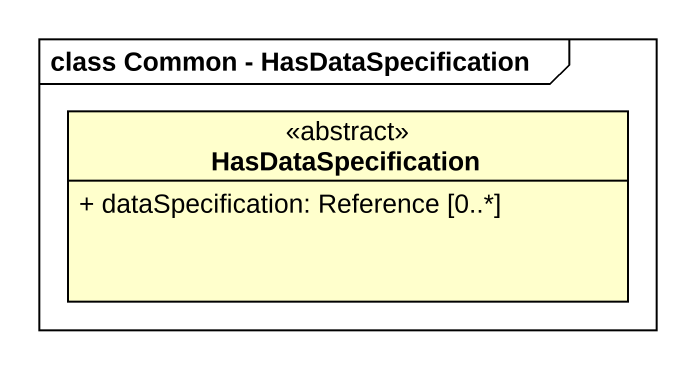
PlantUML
@startuml
mainframe class Common - HasDataSpecification
hide circle
hide empty members
skinparam classAttributeIconSize 0
class HasDataSpecification <<abstract>> {
  + dataSpecification: Reference [0..*]
}
@enduml
